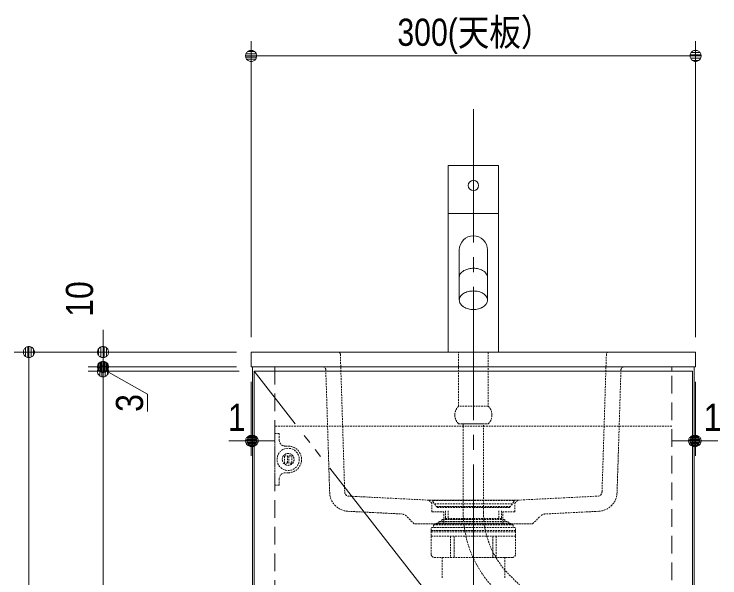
# Model space of a CAD drawing. Units: millimetres, scale not verified. Extents: x -3031 to 3031, y -1522 to 1522.
# Drawn here: x -1652.8 to -1176.4, y -232.5 to 148.2 of the extents above; entities that cross this region are included whole.
import ezdxf
from ezdxf.enums import TextEntityAlignment as Align

# ---------------------------------------------------------------- set-up
doc = ezdxf.new("R2010")
doc.units = ezdxf.units.MM
doc.header["$LTSCALE"] = 10
for name, pattern in [('CHAIN1', [8, 5, -1, 1, -1]), ('CHAIN2', [12, 9, -1, 1, -1]), ('DASHED1', [1.8, 1.2, -0.6]), ('LONG_DOUBLE_CHAIN', [21.8, 18, -1, 0.6, -0.6, 0.6, -1])]:
    doc.linetypes.add(name, pattern=pattern)
for name, color, linetype, lineweight in [('0-1_5ボウル・キャビネット', 7, 'Continuous', 9), ('0-2_2寸法-1', 7, 'Continuous', 9), ('0-3_0', 7, 'Continuous', 9), ('0-5_4給排水', 7, 'Continuous', 9), ('0-6_2寸法-2', 7, 'Continuous', 9)]:
    doc.layers.add(name, color=color, linetype=linetype, lineweight=lineweight)
doc.styles.add('ＭＳ Ｐゴシック', font='')
doc.styles.get('ＭＳ Ｐゴシック').set_extended_font_data('MS PGothic')

# ---------------------------------------------------------------- blocks, each defined once
blk = doc.blocks.new('グループ-26')
at = {"layer": '0-1_5ボウル・キャビネット', "linetype": 'DASHED1'}
for p, q in [((-5990, -800), (-5402.9, -800)), ((-2990, -800), (-3577.1, -800)), ((-5387.9, -814.5), (-5358.6, -1739)), ((-3592.1, -814.5), (-3621.6, -1744)), ((-5486.3, -919.4), (-5459.9, -1749.6)), ((-3493.7, -919.4), (-3520.1, -1749.6)), ((-4790, -1800), (-5329.9, -1773)), ((-4790, -1800), (-4190, -1800)), ((-4790, -1800), (-4770, -1820)), ((-4190, -1800), (-4210, -1820)), ((-4190, -1800), (-3650.1, -1773)), ((-4770, -1880), (-4770, -1820)), ((-4210, -1880), (-4210, -1820)), ((-5336.4, -1875.3), (-4974.9, -1893.4)), ((-4770, -1880), (-4690, -1880)), ((-4690, -1960), (-4690, -1880)), ((-4290, -1960), (-4290, -1880)), ((-4210, -1880), (-4290, -1880)), ((-3643.6, -1875.3), (-4005.1, -1893.4)), ((-4290, -1960), (-4690, -1960))]:
    blk.add_line(p, q, dxfattribs=at)
for points in [[(-5990, -800), (-5990, -900), (-5506.2, -900)], [(-2990, -800), (-2990, -900), (-3473.8, -900)], [(-4690, -1960), (-4890, -1960), (-4942, -1908)], [(-4290, -1960), (-4090, -1960), (-4038, -1908)]]:
    blk.add_lwpolyline(points, dxfattribs=at)
for centre, radius, start, end in [((-5402.9, -815), 15, 1.8202, 90), ((-3577.1, -815), 15, 90, 178.1798), ((-5506.2, -920), 20, 1.8202, 90), ((-3473.8, -920), 20, 90, 178.1798), ((-5329.9, -1745.5), 130, 181.8202, 267.1376), ((-5328.4, -1743), 30, 181.8202, 267.1376), ((-3651.6, -1743), 30, 272.8624, 358.1798), ((-3650.1, -1745.5), 130, 272.8624, 358.1798), ((-4977.4, -1943.3), 50, 45, 87.1376), ((-4002.6, -1943.3), 50, 92.8624, 135)]:
    blk.add_arc(centre, radius, start, end, dxfattribs=at)
blk = doc.blocks.new('グループ-27')
at = {"layer": '0-1_5ボウル・キャビネット'}
blk.add_lwpolyline([(-5990, -800), (-2990, -800), (-2990, -900), (-5990, -900)], close=True, dxfattribs=at)
blk.add_blockref('グループ-26', (0, 0), dxfattribs=at)
blk = doc.blocks.new('グループ-31')
at = {"layer": '0-5_4給排水', "linetype": 'DASHED1'}
for p, q in [((-4763.5, -1809.9), (-4740.6, -1842.5)), ((-4759.4, -1802), (-4490, -1802)), ((-4220.6, -1802), (-4490, -1802)), ((-4216.5, -1809.9), (-4239.4, -1842.5)), ((-4752.5, -1825.5), (-4490, -1825.5)), ((-4740.6, -1842.5), (-4490, -1842.5)), ((-4735.3, -1850), (-4735.3, -1842.5)), ((-4735.3, -1850), (-4490, -1850)), ((-4227.5, -1825.5), (-4490, -1825.5)), ((-4239.4, -1842.5), (-4490, -1842.5)), ((-4244.7, -1850), (-4490, -1850)), ((-4244.7, -1850), (-4244.7, -1842.5)), ((-4679, -1872), (-4679, -1923)), ((-4661, -1872), (-4661, -1924.5)), ((-4319, -1872), (-4319, -1924.5)), ((-4301, -1872), (-4301, -1923)), ((-4490, -1944), (-4724, -1944)), ((-4724, -1944), (-4724, -1954.5)), ((-4703, -1930.5), (-4703, -1944)), ((-4680.5, -1924.5), (-4490, -1924.5)), ((-4680.5, -1924.5), (-4680.5, -1930.5)), ((-4299.5, -1924.5), (-4490, -1924.5)), ((-4490, -1944), (-4256, -1944)), ((-4299.5, -1924.5), (-4299.5, -1930.5)), ((-4277, -1930.5), (-4277, -1944)), ((-4256, -1944), (-4256, -1954.5)), ((-4490, -1984.5), (-4775, -1984.5)), ((-4775, -2164.5), (-4775, -1984.5)), ((-4759.4, -1966.5), (-4490, -1966.5)), ((-4759.4, -1966.5), (-4759.4, -1984.5)), ((-4490, -1954.5), (-4740.5, -1954.5)), ((-4740.5, -1954.5), (-4740.5, -1966.5)), ((-4490, -1954.5), (-4239.5, -1954.5)), ((-4220.6, -1966.5), (-4490, -1966.5)), ((-4490, -1984.5), (-4205, -1984.5)), ((-4239.5, -1954.5), (-4239.5, -1966.5)), ((-4220.6, -1966.5), (-4220.6, -1984.5)), ((-4205, -2164.5), (-4205, -1984.5)), ((-4776.5, -2004), (-4490, -2004)), ((-4775, -2013), (-4490, -2013)), ((-4775, -2043), (-4490, -2043)), ((-4644.5, -2043), (-4644.5, -2184)), ((-4620.5, -2046), (-4620.5, -2184)), ((-4203.5, -2004), (-4490, -2004)), ((-4205, -2013), (-4490, -2013)), ((-4205, -2043), (-4490, -2043)), ((-4359.5, -2046), (-4359.5, -2184)), ((-4335.5, -2043), (-4335.5, -2184)), ((-4755.5, -2187), (-4490, -2187)), ((-4701.5, -2187), (-4701.5, -2325)), ((-4224.5, -2187), (-4490, -2187)), ((-4278.5, -2187), (-4278.5, -2325))]:
    blk.add_line(p, q, dxfattribs=at)
for points in [[(-4488.5, -1930.5), (-4490, -1930.5), (-4703, -1930.5)], [(-4491.5, -1930.5), (-4490, -1930.5), (-4277, -1930.5)]]:
    blk.add_lwpolyline(points, dxfattribs=at)
for centre, radius, start, end in [((-4759.4, -1807), 5, 152.5369, 215.0737), ((-4759.4, -1807), 5, 90, 152.5369), ((-4220.6, -1807), 5, 27.4631, 90), ((-4220.6, -1807), 5, 324.9262, 27.4631), ((-4751.7, -2164), 23.3, 181.1965, 220.9717), ((-4751.7, -2164), 23.3, 220.9717, 260.7468), ((-4228.3, -2164), 23.3, 279.2532, 319.0283), ((-4228.3, -2164), 23.3, 319.0283, 358.8035)]:
    blk.add_arc(centre, radius, start, end, dxfattribs=at)
blk = doc.blocks.new('_Dot')
at = {"layer": '0-3_0'}
for p, q in [((-5, 0), (-10, 0)), ((4.89, 1), (-4.89, 1)), ((3.99, 3), (-3.99, 3)), ((4.58, -1.99), (-4.58, -1.99)), ((3, -3.99), (-3, -3.99))]:
    blk.add_line(p, q, dxfattribs=at)
for points in [[(5, 0), (4.96, 0.63), (4.84, 1.24), (4.65, 1.84), (4.38, 2.41), (4.05, 2.94), (3.64, 3.42), (3.19, 3.85), (2.68, 4.22), (2.13, 4.52), (1.55, 4.76), (0.94, 4.91), (0.31, 4.99), (-0.31, 4.99), (-0.94, 4.91), (-1.55, 4.76), (-2.13, 4.52), (-2.68, 4.22), (-3.19, 3.85), (-3.64, 3.42), (-4.05, 2.94), (-4.38, 2.41), (-4.65, 1.84), (-4.84, 1.24), (-4.96, 0.63), (-5, 0), (0, 0)], [(-5, 0), (-4.96, -0.63), (-4.84, -1.24), (-4.65, -1.84), (-4.38, -2.41), (-4.05, -2.94), (-3.64, -3.42), (-3.19, -3.85), (-2.68, -4.22), (-2.13, -4.52), (-1.55, -4.76), (-0.94, -4.91), (-0.31, -4.99), (0.31, -4.99), (0.94, -4.91), (1.55, -4.76), (2.13, -4.52), (2.68, -4.22), (3.19, -3.85), (3.64, -3.42), (4.05, -2.94), (4.38, -2.41), (4.65, -1.84), (4.84, -1.24), (4.96, -0.63), (5, 0), (0, 0)]]:
    blk.add_lwpolyline(points, close=True, dxfattribs=at)
blk = doc.blocks.new('グループ-32')
at = {"layer": '0-5_4給排水', "linetype": 'DASHED1'}
for p, q in [((-3921, -3668), (-4059, -3668)), ((-4059, -3668), (-4059, -3693)), ((-3921, -3668), (-3921, -3693)), ((-4062.5, -3735.4), (-4062.5, -3700.6)), ((-4059, -3693), (-3921, -3693)), ((-3917.5, -3700.6), (-3917.5, -3735.4)), ((-3921, -3743), (-4059, -3743)), ((-4059, -3743), (-4059, -3768)), ((-3921, -3743), (-3921, -3768)), ((-4062.5, -3810.4), (-4062.5, -3775.6)), ((-4059, -3768), (-3921, -3768)), ((-3917.5, -3775.6), (-3917.5, -3810.4)), ((-4062.5, -3878), (-4062.5, -3850.6)), ((-3921, -3818), (-4059, -3818)), ((-4059, -3818), (-4059, -3843)), ((-4059, -3843), (-3921, -3843)), ((-3921, -3818), (-3921, -3843)), ((-3917.5, -3850.6), (-3917.5, -3878)), ((-4053.7, -3903.8), (-4053.7, -4012.2)), ((-4053.7, -3903.8), (-4035.8, -3903.8)), ((-3927.5, -3888), (-4052.5, -3888)), ((-4050, -3893), (-3930, -3893)), ((-4035.8, -3903.8), (-4035.8, -4012.2)), ((-3944.2, -3903.8), (-3944.2, -4012.2)), ((-3944.2, -3903.8), (-3926.3, -3903.8)), ((-3926.3, -3903.8), (-3926.3, -4012.2)), ((-4073.5, -4058), (-4073.5, -4018)), ((-4065, -4038), (-3990, -4038)), ((-4035.8, -4012.2), (-4053.7, -4012.2)), ((-3915, -4038), (-3990, -4038)), ((-3926.3, -4012.2), (-3944.2, -4012.2)), ((-3906.5, -4058), (-3906.5, -4018)), ((-4090, -4063), (-3990, -4063)), ((-3890, -4093.3), (-4090, -4093.3)), ((-3890, -4063), (-3990, -4063)), ((-3890, -4193.3), (-4090, -4193.3)), ((-4068.9, -4331), (-4068.9, -4241)), ((-4068.9, -4241), (-4040, -4241)), ((-4040, -4331), (-4040, -4241)), ((-3940, -4241), (-3911.1, -4241)), ((-3940, -4331), (-3940, -4241)), ((-3911.1, -4331), (-3911.1, -4241)), ((-4040, -4331), (-4068.9, -4331)), ((-3911.1, -4331), (-3940, -4331)), ((-4068.9, -4851), (-4040, -4851)), ((-4068.9, -4851), (-4068.9, -4941)), ((-4040, -4851), (-4040, -4941)), ((-3940, -4851), (-3911.1, -4851)), ((-3940, -4851), (-3940, -4941)), ((-3911.1, -4851), (-3911.1, -4941)), ((-4040, -4941), (-4068.9, -4941)), ((-3911.1, -4941), (-3940, -4941))]:
    blk.add_line(p, q, dxfattribs=at)
for points in [[(-4062.5, -3660.4), (-4062.5, -3608), (-3917.5, -3608), (-3917.5, -3660.4)], [(-4050, -3898), (-4050, -3893), (-4045, -3888)], [(-3935, -3888), (-3930, -3893), (-3930, -3898)], [(-4065, -4018), (-4065, -4038), (-4073.5, -4046.5)], [(-3915, -4018), (-3915, -4038), (-3906.5, -4046.5)], [(-3890, -4231), (-3890, -4063), (-3895, -4058), (-4085, -4058), (-4090, -4063), (-4090, -4231)]]:
    blk.add_lwpolyline(points, dxfattribs=at)
for points in [[(-4090, -3898), (-4100, -3903.8), (-4100, -4012.2), (-4090, -4018), (-3890, -4018), (-3880, -4012.2), (-3880, -3903.8), (-3890, -3898)], [(-3860, -4241), (-3860, -4331), (-3870, -4341), (-4110, -4341), (-4120, -4331), (-4120, -4241), (-4110, -4231), (-3870, -4231)], [(-3740, -4773.3), (-3990, -4663.9), (-4240, -4773.3), (-4065, -4554.5), (-3990, -4273.3), (-3915, -4554.5)], [(-3860, -4941), (-3860, -4851), (-3870, -4841), (-4110, -4841), (-4120, -4851), (-4120, -4941), (-4110, -4951), (-3870, -4951)]]:
    blk.add_lwpolyline(points, close=True, dxfattribs=at)
for centre, radius, start, end in [((-4052.5, -3660.4), 10, 180, 229.4584), ((-3927.5, -3660.4), 10, 310.5416, 0), ((-4052.5, -3700.6), 10, 130.5416, 180), ((-3927.5, -3700.6), 10, 0, 49.4584), ((-4052.5, -3735.4), 10, 180, 229.4583), ((-3927.5, -3735.4), 10, 310.5416, 0), ((-4052.5, -3775.6), 10, 130.5416, 180), ((-4052.5, -3810.4), 10, 180, 229.4583), ((-3927.5, -3775.6), 10, 0, 49.4584), ((-3927.5, -3810.4), 10, 310.5416, 0), ((-4052.5, -3850.6), 10, 130.5416, 180), ((-3927.5, -3850.6), 10, 0, 49.4584), ((-4076.8, -3947.3), 49.3, 61.9987, 118.0013), ((-4052.5, -3878), 10, 180, 270), ((-3990, -4082.7), 184.7, 90, 104.3623), ((-3990, -4082.7), 184.7, 75.6377, 90), ((-3927.5, -3878), 10, 270, 0), ((-3903.2, -3947.3), 49.3, 61.9987, 118.0012), ((-4076.8, -3968.7), 49.3, 241.9987, 298.0013), ((-3990, -3833.3), 184.7, 255.6377, 270), ((-3990, -3833.3), 184.7, 270, 284.3623), ((-3903.2, -3968.7), 49.3, 241.9987, 298.0013), ((-4094.5, -4268.6), 37.6, 47.2328, 132.7672), ((-3990, -4361), 130, 90, 112.6199), ((-3990, -4361), 130, 67.3801, 90), ((-3885.5, -4268.6), 37.6, 47.2327, 132.7673), ((-4094.5, -4303.4), 37.6, 227.2328, 312.7672), ((-3990, -4211), 130, 247.3801, 270), ((-3990, -4211), 130, 270, 292.6199), ((-3885.5, -4303.4), 37.6, 227.2328, 312.7672), ((-3204.6, -4591), 910.4, 164.0608, 180), ((-4775.4, -4591), 910.4, 0, 15.9392), ((-3204.6, -4591), 910.4, 180, 195.9392), ((-4775.4, -4591), 910.4, 344.0608, 0), ((-4094.5, -4878.6), 37.6, 47.2328, 132.7672), ((-3990, -4971), 130, 90, 112.6199), ((-3990, -4971), 130, 67.3801, 90), ((-3885.5, -4878.6), 37.6, 47.2328, 132.7672), ((-4094.5, -4913.4), 37.6, 227.2328, 312.7673), ((-3990, -4821), 130, 247.3801, 270), ((-3990, -4821), 130, 270, 292.6199), ((-3885.5, -4913.4), 37.6, 227.2328, 312.7672)]:
    blk.add_arc(centre, radius, start, end, dxfattribs=at)
blk = doc.blocks.new('グループ-33')
at = {"layer": '0-5_4給排水', "linetype": 'DASHED1'}
for p, q in [((-4137.4, -2414.3), (-4245.8, -2305.9)), ((-4342.6, -2402.8), (-4234.2, -2511.2)), ((-3921.5, -3613), (-3921.5, -2935.5))]:
    blk.add_line(p, q, dxfattribs=at)
at = {"layer": '0-5_4給排水', "linetype": 'CHAIN1'}
blk.add_line((-3990, -4896.8), (-3990, -3307.6), dxfattribs=at)
at = {"layer": '0-5_4給排水', "linetype": 'DASHED1'}
for points in [[(-4421.5, -1881.7), (-4421.5, -1285), (-4558.5, -1285), (-4558.5, -1881.7)], [(-4058.5, -2935.5), (-4058.5, -3608), (-3921.5, -3608)]]:
    blk.add_lwpolyline(points, dxfattribs=at)
for centre, radius, start, end in [((-3821.5, -1881.7), 737, 180, 225), ((-3821.5, -1881.7), 600, 180, 225), ((-4658.5, -2935.5), 737, 0, 45), ((-4658.5, -2935.5), 600, 0, 45)]:
    blk.add_arc(centre, radius, start, end, dxfattribs=at)
at = {"layer": '0-5_4給排水'}
blk.add_blockref('グループ-32', (0, 0), dxfattribs=at)
blk = doc.blocks.new('グループ-34')
at = {"layer": '0-5_4給排水'}
blk.add_line((-4320, 135), (-4660, 135), dxfattribs=at)
at = {"layer": '0-5_4給排水', "linetype": 'DASHED1'}
for p, q in [((-4390, -1165), (-4590, -1165)), ((-4590, -1285), (-4390, -1285))]:
    blk.add_line(p, q, dxfattribs=at)
at = {"layer": '0-5_4給排水'}
blk.add_lwpolyline([(-4660, 460), (-4320, 460), (-4320, -800), (-4660, -800)], close=True, dxfattribs=at)
for points in [[(-4585, -110), (-4585, -448.6), (-4584.6, -454.7), (-4584.4, -455.4), (-4583.2, -461), (-4583, -461.7), (-4581, -467.4), (-4580.7, -468), (-4577.7, -473.6), (-4577.3, -474.2), (-4573.4, -479.7), (-4572.9, -480.3), (-4568.2, -485.5), (-4562.5, -490.5), (-4562, -490.9), (-4555.6, -495.5), (-4548.5, -499.6), (-4548, -499.9), (-4540.4, -503.5), (-4532.3, -506.5), (-4523.9, -509), (-4523.6, -509), (-4515.1, -510.9), (-4506.6, -512.2), (-4498.2, -512.9), (-4490, -513.1), (-4481.8, -512.9), (-4473.4, -512.2), (-4464.9, -510.9), (-4456.4, -509), (-4456.1, -509), (-4447.7, -506.5), (-4439.6, -503.5), (-4432, -499.9), (-4431.5, -499.6), (-4424.4, -495.5), (-4418, -490.9), (-4417.5, -490.5), (-4411.8, -485.5), (-4407.1, -480.3)], [(-4396.8, -461), (-4395.6, -455.4), (-4395.4, -454.7), (-4395, -448.6), (-4395, -110)], [(-4395, -295.6), (-4395, -295.2), (-4395.3, -290.7), (-4396.1, -286.2), (-4397.4, -281.8), (-4399.2, -277.4), (-4400.9, -274.2), (-4402.8, -271), (-4407.6, -264.9), (-4413.3, -259.3), (-4420, -254), (-4427.6, -249.3), (-4435.9, -245.1), (-4444.9, -241.5), (-4454.5, -238.7), (-4463.1, -236.7), (-4472, -235.3), (-4481, -234.5), (-4490, -234.2), (-4497, -234.4), (-4504, -234.9), (-4511, -235.7), (-4517.8, -236.9), (-4522.8, -238), (-4527.7, -239.2), (-4537.1, -242.3), (-4546, -246), (-4554.2, -250.3), (-4561.6, -255.1), (-4568.1, -260.5), (-4573.6, -266.3), (-4578.1, -272.4), (-4580.9, -277.6), (-4583.1, -283), (-4584.4, -288.5), (-4585, -294), (-4584.8, -299.5)], [(-4395, -448.5), (-4395.4, -443), (-4396.6, -437.4), (-4398.7, -431.7), (-4401.7, -426), (-4405.6, -420.5), (-4410.5, -415.1), (-4416.2, -410), (-4422.8, -405.3), (-4430.1, -401.1), (-4438, -397.4), (-4446.4, -394.3), (-4455, -391.7), (-4463.9, -389.8), (-4472.7, -388.5), (-4481.5, -387.7), (-4490, -387.4), (-4498.5, -387.7), (-4507.3, -388.5), (-4516.1, -389.8), (-4525, -391.7), (-4533.6, -394.3), (-4542, -397.4), (-4549.9, -401.1), (-4557.2, -405.3), (-4563.8, -410), (-4569.5, -415.1), (-4574.4, -420.5), (-4578.3, -426), (-4581.3, -431.7), (-4583.4, -437.4), (-4584.6, -443), (-4585, -448.5)], [(-4407.1, -480.3), (-4406.6, -479.7), (-4402.7, -474.2), (-4402.3, -473.6), (-4399.3, -468), (-4399, -467.4), (-4397, -461.7), (-4396.8, -461)]]:
    blk.add_lwpolyline(points, dxfattribs=at)
at = {"layer": '0-5_4給排水', "linetype": 'DASHED1'}
blk.add_lwpolyline([(-4590, -800), (-4390, -800), (-4390, -1165), (-4590, -1165)], close=True, dxfattribs=at)
at = {"layer": '0-5_4給排水'}
blk.add_circle((-4490, 325), 35, dxfattribs=at)
for start, end in [(90, 180), (0, 90)]:
    blk.add_arc((-4490, -110), 95, start, end, dxfattribs=at)
at = {"layer": '0-5_4給排水', "linetype": 'DASHED1'}
for centre, start, end in [((-4530.5, -1225), 134.7603, 180), ((-4449.5, -1225), 0, 45.2397), ((-4530.5, -1225), 180, 225.2397), ((-4449.5, -1225), 314.7603, 0)]:
    blk.add_arc(centre, 84.5, start, end, dxfattribs=at)
blk = doc.blocks.new('グループ-35')
at = {"layer": '0-5_4給排水'}
for name in ['グループ-34', 'グループ-33']:
    blk.add_blockref(name, (0, 0), dxfattribs=at)
blk = doc.blocks.new('グループ-39')
at = {"layer": '0-1_5ボウル・キャビネット'}
for p, q in [((-5830, -930), (-5830, -900)), ((-3150, -900), (-3150, -930))]:
    blk.add_line(p, q, dxfattribs=at)
at = {"layer": '0-1_5ボウル・キャビネット', "linetype": 'DASHED1'}
blk.add_line((-3150, -1300), (-5830, -1300), dxfattribs=at)
blk = doc.blocks.new('グループ-54')
at = {"layer": '0-1_5ボウル・キャビネット', "linetype": 'DASHED1'}
for p, q in [((-5760, -1435), (-5740, -1435)), ((-5740, -1615), (-5760, -1615))]:
    blk.add_line(p, q, dxfattribs=at)
blk.add_lwpolyline([(-5800, -1655), (-5800, -1700), (-5830, -1700), (-5830, -1350), (-5800, -1350), (-5800, -1395)], dxfattribs=at)
for points in [[(-5745, -1550), (-5765, -1550), (-5765, -1500), (-5745, -1500)], [(-5735, -1500), (-5715, -1500), (-5715, -1550), (-5735, -1550)]]:
    blk.add_lwpolyline(points, close=True, dxfattribs=at)
for radius in [75, 40]:
    blk.add_circle((-5740, -1525), radius, dxfattribs=at)
for centre, radius, start, end in [((-5760, -1395), 40, 180, 270), ((-5740, -1525), 90, 270, 90), ((-5760, -1655), 40, 90, 180)]:
    blk.add_arc(centre, radius, start, end, dxfattribs=at)

msp = doc.modelspace()

# ---------------------------------------------------------------- linework, layer by layer
at = {"layer": '0-1_5ボウル・キャビネット', "linetype": 'CHAIN2'}
msp.add_line((-1342.75, 84), (-1342.75, -925), dxfattribs=at)
at = {"layer": '0-1_5ボウル・キャビネット'}
for p, q in [((-1491.75, -90), (-1491.75, -900)), ((-1193.75, -90), (-1193.75, -900))]:
    msp.add_line(p, q, dxfattribs=at)
at = {"layer": '0-1_5ボウル・キャビネット', "linetype": 'DASHED1'}
for points in [[(-1491.75, -90), (-1476.75, -90), (-1476.75, -900), (-1491.75, -900)], [(-1208.75, -90), (-1193.75, -90), (-1193.75, -900), (-1208.75, -900)]]:
    msp.add_lwpolyline(points, close=True, dxfattribs=at)
at = {"layer": '0-1_5ボウル・キャビネット'}
msp.add_lwpolyline([(-1490.75, -93), (-1194.75, -93), (-1194.75, -865), (-1490.75, -865)], close=True, dxfattribs=at)
at = {"layer": '0-1_5ボウル・キャビネット', "linetype": 'LONG_DOUBLE_CHAIN'}
msp.add_lwpolyline([(-1490.75, -865), (-1194.75, -472.13), (-1490.75, -93)], dxfattribs=at)
at = {"layer": '0-2_2寸法-1'}
for p, q in [((-1492.75, -70), (-1492.75, 130)), ((-1192.75, -70), (-1192.75, 130)), ((-1200.25, 120), (-1485.25, 120)), ((-1602.75, -80), (-1652.75, -80)), ((-1642.75, -87.5), (-1642.75, -892.5)), ((-1500.75, -93), (-1602.75, -93)), ((-1592.75, -857.5), (-1592.75, -100.5))]:
    msp.add_line(p, q, dxfattribs=at)
at = {"layer": '0-6_2寸法-2'}
for p, q in [((-1592.75, -72.5), (-1592.75, -64.99)), ((-1592.75, -82.5), (-1592.75, -74.99)), ((-1502.75, -80), (-1602.75, -80)), ((-1592.75, -90), (-1592.75, -80)), ((-1502.75, -90), (-1602.75, -90)), ((-1502.75, -90), (-1602.75, -90)), ((-1592.75, -90), (-1592.75, -93)), ((-1500.75, -93), (-1602.75, -93)), ((-1592.75, -97.5), (-1592.75, -105.01)), ((-1492.75, -100), (-1492.75, -150)), ((-1491.75, -100), (-1491.75, -150)), ((-1193.75, -100), (-1193.75, -150)), ((-1192.75, -100), (-1192.75, -150)), ((-1592.75, -100.5), (-1592.75, -108.01)), ((-1500.25, -140), (-1507.76, -140)), ((-1491.75, -140), (-1492.75, -140)), ((-1484.25, -140), (-1476.74, -140)), ((-1201.25, -140), (-1208.76, -140)), ((-1193.75, -140), (-1192.75, -140)), ((-1185.25, -140), (-1177.74, -140))]:
    msp.add_line(p, q, dxfattribs=at)
msp.add_lwpolyline([(-1562.75, -120.13), (-1562.75, -108.33), (-1592.75, -91.5)], dxfattribs=at)

# ---------------------------------------------------------------- block references
at = {"layer": '0-1_5ボウル・キャビネット', "xscale": 0.1, "yscale": 0.1}
for name in ['グループ-27', 'グループ-39', 'グループ-54']:
    msp.add_blockref(name, (-893.75, 0), dxfattribs=at)
at = {"layer": '0-2_2寸法-1', "xscale": 0.7503418, "yscale": 0.7503418}
for p, rotation in [((-1492.75, 120), 180), ((-1642.75, -80), 90), ((-1592.75, -93), 90)]:
    msp.add_blockref('_Dot', p, dxfattribs=dict(at, rotation=rotation))
msp.add_blockref('_Dot', (-1192.75, 120), dxfattribs=at)
at = {"layer": '0-5_4給排水', "xscale": 0.1, "yscale": 0.1}
for name in ['グループ-35', 'グループ-31']:
    msp.add_blockref(name, (-893.75, 0), dxfattribs=at)
at = {"layer": '0-6_2寸法-2', "xscale": 0.7503418, "yscale": 0.7503418}
for p, rotation in [((-1592.75, -80), 270), ((-1592.75, -90), 270), ((-1592.75, -90), 90), ((-1592.75, -93), 90), ((-1491.75, -140), 180), ((-1192.75, -140), 180)]:
    msp.add_blockref('_Dot', p, dxfattribs=dict(at, rotation=rotation))
for p in [(-1492.75, -140), (-1193.75, -140)]:
    msp.add_blockref('_Dot', p, dxfattribs=at)

# ---------------------------------------------------------------- texts
at = {"layer": '0-2_2寸法-1', "style": 'ＭＳ Ｐゴシック', "width": 0.85}
msp.add_text('300(天板）', height=18.34, dxfattribs=at).set_placement((-1394.05, 121.31), align=Align.BOTTOM_LEFT)
at = {"layer": '0-6_2寸法-2', "style": 'ＭＳ Ｐゴシック', "width": 0.9}
for s, p in [('10', (-1593.99, -56.16)), ('3', (-1560.22, -120.38))]:
    msp.add_text(s, height=18.33, rotation=90, dxfattribs=at).set_placement(p, align=Align.BOTTOM_LEFT)
for p in [(-1508.46, -138.76), (-1187.3, -138.76)]:
    msp.add_text('1', height=18.33, dxfattribs=at).set_placement(p, align=Align.BOTTOM_LEFT)

doc.saveas('drawing.dxf')
